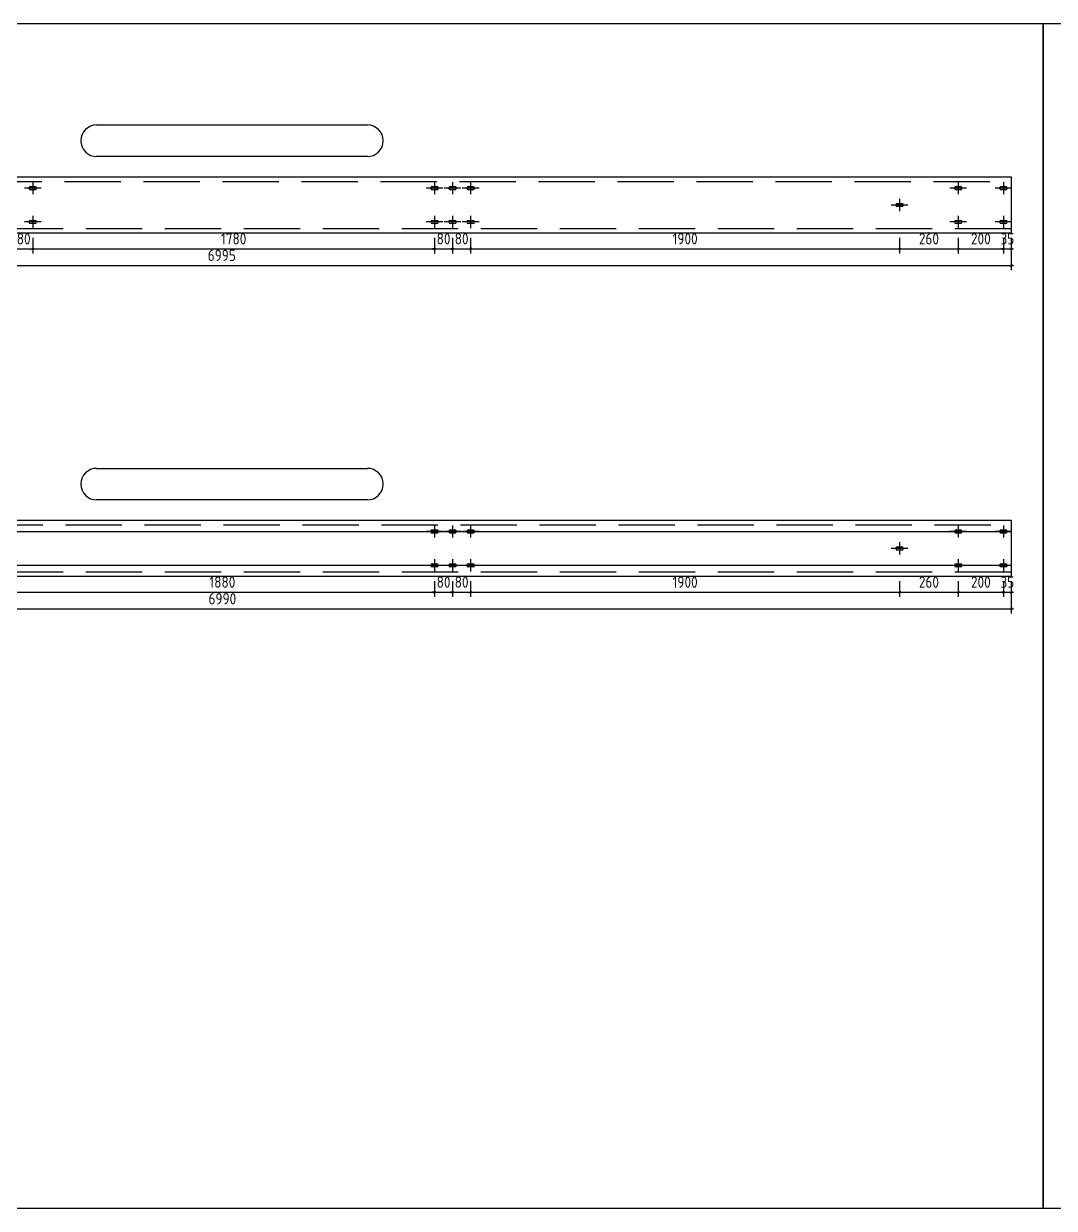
# Model space of a CAD drawing. Extents: x 102162 to 621267, y -39398 to 328893.
# Drawn here: x 379157 to 383723, y 91350 to 96600 of the extents above; entities that cross this region are included whole.
import ezdxf

# ---------------------------------------------------------------- set-up
doc = ezdxf.new("R2010")
doc.units = 0
doc.header["$LTSCALE"] = 1000
doc.header["$MEASUREMENT"] = 0
doc.linetypes.add('DASH', pattern=[0.35, 0.25, -0.1])
doc.styles.get("Standard").update_dxf_attribs({"font": 'gbenor.shx', "bigfont": 'gbcbig.shx'})
doc.dimstyles.get("Standard").update_dxf_attribs({"dimscale": 100, "dimtxt": 3.5, "dimasz": 1, "dimexe": 2.5, "dimexo": 3, "dimgap": 1.5, "dimtad": 1, "dimdec": 0, "dimzin": 0, "dimdsep": 46, "dimtxsty": 'Standard', "dimblk": 'ARCHTICK', "dimcen": 0.09, "dimadec": 0, "dimazin": 0, "dimtfac": 1, "dimtdec": 0, "dimtix": 1, "dimtmove": 2, "dimatfit": 3, "dimfxl": 1, "dimtolj": 1, "dimtzin": 0, "dimarcsym": 0})

# ---------------------------------------------------------------- blocks, each defined once
blk = doc.blocks.new('_ArchTick')
at = {"color": 0, "linetype": 'ByBlock', "const_width": 0.4}
blk.add_lwpolyline([(-0.5, -0.5), (0.5, 0.5)], dxfattribs=at)
blk = doc.blocks.new('*D9373')
at = {"color": 0, "lineweight": -2}
for p, q in [((379117.4, 95650.9), (379117.4, 95581.6)), ((379197.4, 95650.9), (379197.4, 95581.6)), ((379117.4, 95601.6), (379107.4, 95601.6)), ((379117.4, 95601.6), (379197.4, 95601.6)), ((379197.4, 95601.6), (379207.4, 95601.6))]:
    blk.add_line(p, q, dxfattribs=at)
at = {"layer": 'Defpoints', "color": 0}
for p in [(379117.4, 95670.9), (379197.4, 95670.9), (379197.4, 95601.6)]:
    blk.add_point(p, dxfattribs=at)
at = {"color": 0, "lineweight": -2, "xscale": 10, "yscale": 10, "zscale": 10}
blk.add_blockref('_ArchTick', (379117.4, 95601.6), dxfattribs=at)
at = {"color": 0, "lineweight": -2, "xscale": 10, "yscale": 10, "zscale": 10, "rotation": 180}
blk.add_blockref('_ArchTick', (379197.4, 95601.6), dxfattribs=at)
at = {"color": 0, "insert": (379157.4, 95646.6), "char_height": 50, "attachment_point": 5}
blk.add_mtext('\\A1;80', dxfattribs=at)
blk = doc.blocks.new('*D9374')
at = {"color": 0, "lineweight": -2}
for p, q in [((379197.4, 95650.9), (379197.4, 95581.6)), ((380977.4, 95650.9), (380977.4, 95581.6)), ((379187.4, 95601.6), (380987.4, 95601.6))]:
    blk.add_line(p, q, dxfattribs=at)
at = {"layer": 'Defpoints', "color": 0}
for p in [(379197.4, 95670.9), (380977.4, 95670.9), (380977.4, 95601.6)]:
    blk.add_point(p, dxfattribs=at)
at = {"color": 0, "lineweight": -2, "xscale": 10, "yscale": 10, "zscale": 10, "rotation": 180}
blk.add_blockref('_ArchTick', (379197.4, 95601.6), dxfattribs=at)
at = {"color": 0, "lineweight": -2, "xscale": 10, "yscale": 10, "zscale": 10}
blk.add_blockref('_ArchTick', (380977.4, 95601.6), dxfattribs=at)
at = {"color": 0, "insert": (380087.4, 95646.6), "char_height": 50, "attachment_point": 5}
blk.add_mtext('\\A1;1780', dxfattribs=at)
blk = doc.blocks.new('*D9375')
at = {"color": 0, "lineweight": -2}
for p, q in [((380977.4, 95650.9), (380977.4, 95581.6)), ((381057.4, 95650.9), (381057.4, 95581.6)), ((380977.4, 95601.6), (380967.4, 95601.6)), ((380977.4, 95601.6), (381057.4, 95601.6)), ((381057.4, 95601.6), (381067.4, 95601.6))]:
    blk.add_line(p, q, dxfattribs=at)
at = {"layer": 'Defpoints', "color": 0}
for p in [(380977.4, 95670.9), (381057.4, 95670.9), (381057.4, 95601.6)]:
    blk.add_point(p, dxfattribs=at)
at = {"color": 0, "lineweight": -2, "xscale": 10, "yscale": 10, "zscale": 10}
blk.add_blockref('_ArchTick', (380977.4, 95601.6), dxfattribs=at)
at = {"color": 0, "lineweight": -2, "xscale": 10, "yscale": 10, "zscale": 10, "rotation": 180}
blk.add_blockref('_ArchTick', (381057.4, 95601.6), dxfattribs=at)
at = {"color": 0, "insert": (381017.4, 95646.6), "char_height": 50, "attachment_point": 5}
blk.add_mtext('\\A1;80', dxfattribs=at)
blk = doc.blocks.new('*D9376')
at = {"color": 0, "lineweight": -2}
for p, q in [((381057.4, 95650.9), (381057.4, 95581.6)), ((381137.4, 95650.9), (381137.4, 95581.6)), ((381057.4, 95601.6), (381047.4, 95601.6)), ((381057.4, 95601.6), (381137.4, 95601.6)), ((381137.4, 95601.6), (381147.4, 95601.6))]:
    blk.add_line(p, q, dxfattribs=at)
at = {"layer": 'Defpoints', "color": 0}
for p in [(381057.4, 95670.9), (381137.4, 95670.9), (381137.4, 95601.6)]:
    blk.add_point(p, dxfattribs=at)
at = {"color": 0, "lineweight": -2, "xscale": 10, "yscale": 10, "zscale": 10}
blk.add_blockref('_ArchTick', (381057.4, 95601.6), dxfattribs=at)
at = {"color": 0, "lineweight": -2, "xscale": 10, "yscale": 10, "zscale": 10, "rotation": 180}
blk.add_blockref('_ArchTick', (381137.4, 95601.6), dxfattribs=at)
at = {"color": 0, "insert": (381097.4, 95646.6), "char_height": 50, "attachment_point": 5}
blk.add_mtext('\\A1;80', dxfattribs=at)
blk = doc.blocks.new('*D9377')
at = {"color": 0, "lineweight": -2}
for p, q in [((381137.4, 95650.9), (381137.4, 95581.6)), ((383037.4, 95650.9), (383037.4, 95581.6)), ((381127.4, 95601.6), (383047.4, 95601.6))]:
    blk.add_line(p, q, dxfattribs=at)
at = {"layer": 'Defpoints', "color": 0}
for p in [(381137.4, 95670.9), (383037.4, 95670.9), (383037.4, 95601.6)]:
    blk.add_point(p, dxfattribs=at)
at = {"color": 0, "lineweight": -2, "xscale": 10, "yscale": 10, "zscale": 10, "rotation": 180}
blk.add_blockref('_ArchTick', (381137.4, 95601.6), dxfattribs=at)
at = {"color": 0, "lineweight": -2, "xscale": 10, "yscale": 10, "zscale": 10}
blk.add_blockref('_ArchTick', (383037.4, 95601.6), dxfattribs=at)
at = {"color": 0, "insert": (382087.4, 95646.6), "char_height": 50, "attachment_point": 5}
blk.add_mtext('\\A1;1900', dxfattribs=at)
blk = doc.blocks.new('*D9378')
at = {"color": 0, "lineweight": -2}
for p, q in [((383297.4, 95650.9), (383297.4, 95581.6)), ((383497.4, 95650.9), (383497.4, 95581.6)), ((383287.4, 95601.6), (383507.4, 95601.6))]:
    blk.add_line(p, q, dxfattribs=at)
at = {"layer": 'Defpoints', "color": 0}
for p in [(383297.4, 95670.9), (383497.4, 95670.9), (383497.4, 95601.6)]:
    blk.add_point(p, dxfattribs=at)
at = {"color": 0, "lineweight": -2, "xscale": 10, "yscale": 10, "zscale": 10, "rotation": 180}
blk.add_blockref('_ArchTick', (383297.4, 95601.6), dxfattribs=at)
at = {"color": 0, "lineweight": -2, "xscale": 10, "yscale": 10, "zscale": 10}
blk.add_blockref('_ArchTick', (383497.4, 95601.6), dxfattribs=at)
at = {"color": 0, "insert": (383397.4, 95646.6), "char_height": 50, "attachment_point": 5}
blk.add_mtext('\\A1;200', dxfattribs=at)
blk = doc.blocks.new('*D9507')
at = {"color": 0, "lineweight": -2}
for p, q in [((383497.4, 95650.9), (383497.4, 95581.6)), ((383532.4, 95650.9), (383532.4, 95581.6)), ((383497.4, 95601.6), (383487.4, 95601.6)), ((383497.4, 95601.6), (383532.4, 95601.6)), ((383532.4, 95601.6), (383542.4, 95601.6))]:
    blk.add_line(p, q, dxfattribs=at)
at = {"layer": 'Defpoints', "color": 0}
for p in [(383497.4, 95670.9), (383532.4, 95670.9), (383532.4, 95601.6)]:
    blk.add_point(p, dxfattribs=at)
at = {"color": 0, "lineweight": -2, "xscale": 10, "yscale": 10, "zscale": 10}
blk.add_blockref('_ArchTick', (383497.4, 95601.6), dxfattribs=at)
at = {"color": 0, "lineweight": -2, "xscale": 10, "yscale": 10, "zscale": 10, "rotation": 180}
blk.add_blockref('_ArchTick', (383532.4, 95601.6), dxfattribs=at)
at = {"color": 0, "insert": (383514.9, 95646.6), "char_height": 50, "attachment_point": 5}
blk.add_mtext('\\A1;35', dxfattribs=at)
blk = doc.blocks.new('*D9512')
at = {"color": 0, "lineweight": -2}
for p, q in [((376537.4, 95650.9), (376537.4, 95508.1)), ((383532.4, 95650.9), (383532.4, 95508.1)), ((376527.4, 95528.1), (383542.4, 95528.1))]:
    blk.add_line(p, q, dxfattribs=at)
at = {"layer": 'Defpoints', "color": 0}
for p in [(376537.4, 95670.9), (383532.4, 95670.9), (383532.4, 95528.1)]:
    blk.add_point(p, dxfattribs=at)
at = {"color": 0, "lineweight": -2, "xscale": 10, "yscale": 10, "zscale": 10, "rotation": 180}
blk.add_blockref('_ArchTick', (376537.4, 95528.1), dxfattribs=at)
at = {"color": 0, "lineweight": -2, "xscale": 10, "yscale": 10, "zscale": 10}
blk.add_blockref('_ArchTick', (383532.4, 95528.1), dxfattribs=at)
at = {"color": 0, "insert": (380034.9, 95573.1), "char_height": 50, "attachment_point": 5}
blk.add_mtext('\\A1;6995', dxfattribs=at)
blk = doc.blocks.new('*D9381')
at = {"color": 0, "lineweight": -2}
for p, q in [((383037.4, 95650.9), (383037.4, 95581.6)), ((383297.4, 95650.9), (383297.4, 95581.6)), ((383027.4, 95601.6), (383307.4, 95601.6))]:
    blk.add_line(p, q, dxfattribs=at)
at = {"layer": 'Defpoints', "color": 0}
for p in [(383037.4, 95670.9), (383297.4, 95670.9), (383297.4, 95601.6)]:
    blk.add_point(p, dxfattribs=at)
at = {"color": 0, "lineweight": -2, "xscale": 10, "yscale": 10, "zscale": 10, "rotation": 180}
blk.add_blockref('_ArchTick', (383037.4, 95601.6), dxfattribs=at)
at = {"color": 0, "lineweight": -2, "xscale": 10, "yscale": 10, "zscale": 10}
blk.add_blockref('_ArchTick', (383297.4, 95601.6), dxfattribs=at)
at = {"color": 0, "insert": (383167.4, 95646.6), "char_height": 50, "attachment_point": 5}
blk.add_mtext('\\A1;260', dxfattribs=at)
blk = doc.blocks.new('*D9386')
at = {"color": 0, "lineweight": -2}
for p, q in [((379097.4, 94129.2), (379097.4, 94059.9)), ((380977.4, 94129.2), (380977.4, 94059.9)), ((379087.4, 94079.9), (380987.4, 94079.9))]:
    blk.add_line(p, q, dxfattribs=at)
at = {"layer": 'Defpoints', "color": 0}
for p in [(379097.4, 94149.2), (380977.4, 94149.2), (380977.4, 94079.9)]:
    blk.add_point(p, dxfattribs=at)
at = {"color": 0, "lineweight": -2, "xscale": 10, "yscale": 10, "zscale": 10, "rotation": 180}
blk.add_blockref('_ArchTick', (379097.4, 94079.9), dxfattribs=at)
at = {"color": 0, "lineweight": -2, "xscale": 10, "yscale": 10, "zscale": 10}
blk.add_blockref('_ArchTick', (380977.4, 94079.9), dxfattribs=at)
at = {"color": 0, "insert": (380037.4, 94124.9), "char_height": 50, "attachment_point": 5}
blk.add_mtext('\\A1;1880', dxfattribs=at)
blk = doc.blocks.new('*D9387')
at = {"color": 0, "lineweight": -2}
for p, q in [((380977.4, 94129.2), (380977.4, 94059.9)), ((381057.4, 94129.2), (381057.4, 94059.9)), ((380977.4, 94079.9), (380967.4, 94079.9)), ((380977.4, 94079.9), (381057.4, 94079.9)), ((381057.4, 94079.9), (381067.4, 94079.9))]:
    blk.add_line(p, q, dxfattribs=at)
at = {"layer": 'Defpoints', "color": 0}
for p in [(380977.4, 94149.2), (381057.4, 94149.2), (381057.4, 94079.9)]:
    blk.add_point(p, dxfattribs=at)
at = {"color": 0, "lineweight": -2, "xscale": 10, "yscale": 10, "zscale": 10}
blk.add_blockref('_ArchTick', (380977.4, 94079.9), dxfattribs=at)
at = {"color": 0, "lineweight": -2, "xscale": 10, "yscale": 10, "zscale": 10, "rotation": 180}
blk.add_blockref('_ArchTick', (381057.4, 94079.9), dxfattribs=at)
at = {"color": 0, "insert": (381017.4, 94124.9), "char_height": 50, "attachment_point": 5}
blk.add_mtext('\\A1;80', dxfattribs=at)
blk = doc.blocks.new('*D9388')
at = {"color": 0, "lineweight": -2}
for p, q in [((381057.4, 94129.2), (381057.4, 94059.9)), ((381137.4, 94129.2), (381137.4, 94059.9)), ((381057.4, 94079.9), (381047.4, 94079.9)), ((381057.4, 94079.9), (381137.4, 94079.9)), ((381137.4, 94079.9), (381147.4, 94079.9))]:
    blk.add_line(p, q, dxfattribs=at)
at = {"layer": 'Defpoints', "color": 0}
for p in [(381057.4, 94149.2), (381137.4, 94149.2), (381137.4, 94079.9)]:
    blk.add_point(p, dxfattribs=at)
at = {"color": 0, "lineweight": -2, "xscale": 10, "yscale": 10, "zscale": 10}
blk.add_blockref('_ArchTick', (381057.4, 94079.9), dxfattribs=at)
at = {"color": 0, "lineweight": -2, "xscale": 10, "yscale": 10, "zscale": 10, "rotation": 180}
blk.add_blockref('_ArchTick', (381137.4, 94079.9), dxfattribs=at)
at = {"color": 0, "insert": (381097.4, 94124.9), "char_height": 50, "attachment_point": 5}
blk.add_mtext('\\A1;80', dxfattribs=at)
blk = doc.blocks.new('*D9389')
at = {"color": 0, "lineweight": -2}
for p, q in [((381137.4, 94129.2), (381137.4, 94059.9)), ((383037.4, 94129.2), (383037.4, 94059.9)), ((381127.4, 94079.9), (383047.4, 94079.9))]:
    blk.add_line(p, q, dxfattribs=at)
at = {"layer": 'Defpoints', "color": 0}
for p in [(381137.4, 94149.2), (383037.4, 94149.2), (383037.4, 94079.9)]:
    blk.add_point(p, dxfattribs=at)
at = {"color": 0, "lineweight": -2, "xscale": 10, "yscale": 10, "zscale": 10, "rotation": 180}
blk.add_blockref('_ArchTick', (381137.4, 94079.9), dxfattribs=at)
at = {"color": 0, "lineweight": -2, "xscale": 10, "yscale": 10, "zscale": 10}
blk.add_blockref('_ArchTick', (383037.4, 94079.9), dxfattribs=at)
at = {"color": 0, "insert": (382087.4, 94124.9), "char_height": 50, "attachment_point": 5}
blk.add_mtext('\\A1;1900', dxfattribs=at)
blk = doc.blocks.new('*D9390')
at = {"color": 0, "lineweight": -2}
for p, q in [((383297.4, 94129.2), (383297.4, 94059.9)), ((383497.4, 94129.2), (383497.4, 94059.9)), ((383287.4, 94079.9), (383507.4, 94079.9))]:
    blk.add_line(p, q, dxfattribs=at)
at = {"layer": 'Defpoints', "color": 0}
for p in [(383297.4, 94149.2), (383497.4, 94149.2), (383497.4, 94079.9)]:
    blk.add_point(p, dxfattribs=at)
at = {"color": 0, "lineweight": -2, "xscale": 10, "yscale": 10, "zscale": 10, "rotation": 180}
blk.add_blockref('_ArchTick', (383297.4, 94079.9), dxfattribs=at)
at = {"color": 0, "lineweight": -2, "xscale": 10, "yscale": 10, "zscale": 10}
blk.add_blockref('_ArchTick', (383497.4, 94079.9), dxfattribs=at)
at = {"color": 0, "insert": (383397.4, 94124.9), "char_height": 50, "attachment_point": 5}
blk.add_mtext('\\A1;200', dxfattribs=at)
blk = doc.blocks.new('*D9513')
at = {"color": 0, "lineweight": -2}
for p, q in [((383497.4, 94129.2), (383497.4, 94059.9)), ((383532.4, 94129.2), (383532.4, 94059.9)), ((383497.4, 94079.9), (383487.4, 94079.9)), ((383497.4, 94079.9), (383532.4, 94079.9)), ((383532.4, 94079.9), (383542.4, 94079.9))]:
    blk.add_line(p, q, dxfattribs=at)
at = {"layer": 'Defpoints', "color": 0}
for p in [(383497.4, 94149.2), (383532.4, 94149.2), (383532.4, 94079.9)]:
    blk.add_point(p, dxfattribs=at)
at = {"color": 0, "lineweight": -2, "xscale": 10, "yscale": 10, "zscale": 10}
blk.add_blockref('_ArchTick', (383497.4, 94079.9), dxfattribs=at)
at = {"color": 0, "lineweight": -2, "xscale": 10, "yscale": 10, "zscale": 10, "rotation": 180}
blk.add_blockref('_ArchTick', (383532.4, 94079.9), dxfattribs=at)
at = {"color": 0, "insert": (383514.9, 94124.9), "char_height": 50, "attachment_point": 5}
blk.add_mtext('\\A1;35', dxfattribs=at)
blk = doc.blocks.new('*D9514')
at = {"color": 0, "lineweight": -2}
for p, q in [((376542.4, 94129.2), (376542.4, 93986.3)), ((383532.4, 94129.2), (383532.4, 93986.3)), ((376532.4, 94006.3), (383542.4, 94006.3))]:
    blk.add_line(p, q, dxfattribs=at)
at = {"layer": 'Defpoints', "color": 0}
for p in [(376542.4, 94149.2), (383532.4, 94149.2), (383532.4, 94006.3)]:
    blk.add_point(p, dxfattribs=at)
at = {"color": 0, "lineweight": -2, "xscale": 10, "yscale": 10, "zscale": 10, "rotation": 180}
blk.add_blockref('_ArchTick', (376542.4, 94006.3), dxfattribs=at)
at = {"color": 0, "lineweight": -2, "xscale": 10, "yscale": 10, "zscale": 10}
blk.add_blockref('_ArchTick', (383532.4, 94006.3), dxfattribs=at)
at = {"color": 0, "insert": (380037.4, 94051.3), "char_height": 50, "attachment_point": 5}
blk.add_mtext('\\A1;6990', dxfattribs=at)
blk = doc.blocks.new('*D9392')
at = {"color": 0, "lineweight": -2}
for p, q in [((383037.4, 94129.2), (383037.4, 94059.9)), ((383297.4, 94129.2), (383297.4, 94059.9)), ((383027.4, 94079.9), (383307.4, 94079.9))]:
    blk.add_line(p, q, dxfattribs=at)
at = {"layer": 'Defpoints', "color": 0}
for p in [(383037.4, 94149.2), (383297.4, 94149.2), (383297.4, 94079.9)]:
    blk.add_point(p, dxfattribs=at)
at = {"color": 0, "lineweight": -2, "xscale": 10, "yscale": 10, "zscale": 10, "rotation": 180}
blk.add_blockref('_ArchTick', (383037.4, 94079.9), dxfattribs=at)
at = {"color": 0, "lineweight": -2, "xscale": 10, "yscale": 10, "zscale": 10}
blk.add_blockref('_ArchTick', (383297.4, 94079.9), dxfattribs=at)
at = {"color": 0, "insert": (383167.4, 94124.9), "char_height": 50, "attachment_point": 5}
blk.add_mtext('\\A1;260', dxfattribs=at)

msp = doc.modelspace()

# ---------------------------------------------------------------- linework, layer by layer
for p, q in [((379480.3, 96150.8), (380680.3, 96150.8)), ((380680.3, 96010.8), (379480.3, 96010.8)), ((376537.4, 95920.9), (383532.4, 95920.9)), ((383532.4, 95920.9), (383532.4, 95670.9)), ((379234.4, 95870.9), (379160.4, 95870.9)), ((379187.4, 95877.9), (379207.4, 95877.9)), ((379197.4, 95870.9), (379187.4, 95870.9)), ((379197.4, 95897.9), (379197.4, 95843.9)), ((381014.4, 95870.9), (380940.4, 95870.9)), ((380967.4, 95877.9), (380987.4, 95877.9)), ((380977.4, 95870.9), (380967.4, 95870.9)), ((380977.4, 95897.9), (380977.4, 95843.9)), ((381094.4, 95870.9), (381020.4, 95870.9)), ((381047.4, 95877.9), (381067.4, 95877.9)), ((381057.4, 95870.9), (381047.4, 95870.9)), ((381057.4, 95897.9), (381057.4, 95843.9)), ((381174.4, 95870.9), (381100.4, 95870.9)), ((381127.4, 95877.9), (381147.4, 95877.9)), ((381137.4, 95870.9), (381127.4, 95870.9)), ((381137.4, 95897.9), (381137.4, 95843.9)), ((383334.4, 95870.9), (383260.4, 95870.9)), ((383287.4, 95877.9), (383307.4, 95877.9)), ((383297.4, 95870.9), (383287.4, 95870.9)), ((383297.4, 95897.9), (383297.4, 95843.9)), ((383534.4, 95870.9), (383460.4, 95870.9)), ((383487.4, 95877.9), (383507.4, 95877.9)), ((383497.4, 95870.9), (383487.4, 95870.9)), ((383497.4, 95897.9), (383497.4, 95843.9)), ((379207.4, 95863.9), (379187.4, 95863.9)), ((380987.4, 95863.9), (380967.4, 95863.9)), ((381067.4, 95863.9), (381047.4, 95863.9)), ((381147.4, 95863.9), (381127.4, 95863.9)), ((383037.4, 95822.9), (383037.4, 95768.9)), ((383307.4, 95863.9), (383287.4, 95863.9)), ((383507.4, 95863.9), (383487.4, 95863.9)), ((383074.4, 95795.9), (383000.4, 95795.9)), ((383027.4, 95802.9), (383047.4, 95802.9)), ((383037.4, 95795.9), (383027.4, 95795.9)), ((383047.4, 95788.9), (383027.4, 95788.9)), ((379234.4, 95720.9), (379160.4, 95720.9)), ((379187.4, 95727.9), (379207.4, 95727.9)), ((379197.4, 95720.9), (379187.4, 95720.9)), ((379207.4, 95713.9), (379187.4, 95713.9)), ((379197.4, 95747.9), (379197.4, 95693.9)), ((381014.4, 95720.9), (380940.4, 95720.9)), ((380967.4, 95727.9), (380987.4, 95727.9)), ((380977.4, 95720.9), (380967.4, 95720.9)), ((380987.4, 95713.9), (380967.4, 95713.9)), ((380977.4, 95747.9), (380977.4, 95693.9)), ((381094.4, 95720.9), (381020.4, 95720.9)), ((381047.4, 95727.9), (381067.4, 95727.9)), ((381057.4, 95720.9), (381047.4, 95720.9)), ((381067.4, 95713.9), (381047.4, 95713.9)), ((381057.4, 95747.9), (381057.4, 95693.9)), ((381174.4, 95720.9), (381100.4, 95720.9)), ((381127.4, 95727.9), (381147.4, 95727.9)), ((381137.4, 95720.9), (381127.4, 95720.9)), ((381147.4, 95713.9), (381127.4, 95713.9)), ((381137.4, 95747.9), (381137.4, 95693.9)), ((383334.4, 95720.9), (383260.4, 95720.9)), ((383287.4, 95727.9), (383307.4, 95727.9)), ((383297.4, 95720.9), (383287.4, 95720.9)), ((383307.4, 95713.9), (383287.4, 95713.9)), ((383297.4, 95747.9), (383297.4, 95693.9)), ((383534.4, 95720.9), (383460.4, 95720.9)), ((383487.4, 95727.9), (383507.4, 95727.9)), ((383497.4, 95720.9), (383487.4, 95720.9)), ((383507.4, 95713.9), (383487.4, 95713.9)), ((383497.4, 95747.9), (383497.4, 95693.9)), ((383532.4, 95670.9), (376537.4, 95670.9)), ((379480.3, 94629.1), (380680.3, 94629.1)), ((380680.3, 94489.1), (379480.3, 94489.1)), ((376542.4, 94399.2), (383532.4, 94399.2)), ((383532.4, 94399.2), (383532.4, 94149.2)), ((376542.4, 94349.2), (383532.4, 94349.2)), ((381014.4, 94349.2), (380940.4, 94349.2)), ((380967.4, 94356.2), (380987.4, 94356.2)), ((380977.4, 94349.2), (380967.4, 94349.2)), ((380977.4, 94376.2), (380977.4, 94322.2)), ((381094.4, 94349.2), (381020.4, 94349.2)), ((381047.4, 94356.2), (381067.4, 94356.2)), ((381057.4, 94349.2), (381047.4, 94349.2)), ((381057.4, 94376.2), (381057.4, 94322.2)), ((381174.4, 94349.2), (381100.4, 94349.2)), ((381127.4, 94356.2), (381147.4, 94356.2)), ((381137.4, 94349.2), (381127.4, 94349.2)), ((381137.4, 94376.2), (381137.4, 94322.2)), ((383334.4, 94349.2), (383260.4, 94349.2)), ((383287.4, 94356.2), (383307.4, 94356.2)), ((383297.4, 94349.2), (383287.4, 94349.2)), ((383297.4, 94376.2), (383297.4, 94322.2)), ((383534.4, 94349.2), (383460.4, 94349.2)), ((383487.4, 94356.2), (383507.4, 94356.2)), ((383497.4, 94349.2), (383487.4, 94349.2)), ((383497.4, 94376.2), (383497.4, 94322.2)), ((380987.4, 94342.2), (380967.4, 94342.2)), ((381067.4, 94342.2), (381047.4, 94342.2)), ((381147.4, 94342.2), (381127.4, 94342.2)), ((383037.4, 94301.2), (383037.4, 94247.2)), ((383307.4, 94342.2), (383287.4, 94342.2)), ((383507.4, 94342.2), (383487.4, 94342.2)), ((383074.4, 94274.2), (383000.4, 94274.2)), ((383027.4, 94281.2), (383047.4, 94281.2)), ((383037.4, 94274.2), (383027.4, 94274.2)), ((383047.4, 94267.2), (383027.4, 94267.2)), ((383532.4, 94199.2), (376542.4, 94199.2)), ((381014.4, 94199.2), (380940.4, 94199.2)), ((380967.4, 94206.2), (380987.4, 94206.2)), ((380977.4, 94199.2), (380967.4, 94199.2)), ((380987.4, 94192.2), (380967.4, 94192.2)), ((380977.4, 94226.2), (380977.4, 94172.2)), ((381094.4, 94199.2), (381020.4, 94199.2)), ((381047.4, 94206.2), (381067.4, 94206.2)), ((381057.4, 94199.2), (381047.4, 94199.2)), ((381067.4, 94192.2), (381047.4, 94192.2)), ((381057.4, 94226.2), (381057.4, 94172.2)), ((381174.4, 94199.2), (381100.4, 94199.2)), ((381127.4, 94206.2), (381147.4, 94206.2)), ((381137.4, 94199.2), (381127.4, 94199.2)), ((381147.4, 94192.2), (381127.4, 94192.2)), ((381137.4, 94226.2), (381137.4, 94172.2)), ((383334.4, 94199.2), (383260.4, 94199.2)), ((383287.4, 94206.2), (383307.4, 94206.2)), ((383297.4, 94199.2), (383287.4, 94199.2)), ((383307.4, 94192.2), (383287.4, 94192.2)), ((383297.4, 94226.2), (383297.4, 94172.2)), ((383534.4, 94199.2), (383460.4, 94199.2)), ((383487.4, 94206.2), (383507.4, 94206.2)), ((383497.4, 94199.2), (383487.4, 94199.2)), ((383507.4, 94192.2), (383487.4, 94192.2)), ((383497.4, 94226.2), (383497.4, 94172.2)), ((383532.4, 94149.2), (376542.4, 94149.2))]:
    msp.add_line(p, q)
at = {"linetype": 'DASH'}
for p, q in [((376537.4, 95900.9), (383532.4, 95900.9)), ((383532.4, 95690.9), (376537.4, 95690.9)), ((376542.4, 94379.2), (383532.4, 94379.2)), ((383532.4, 94169.2), (376542.4, 94169.2))]:
    msp.add_line(p, q, dxfattribs=at)
for points in [[(383673.4, 96599.7), (376248.4, 96599.7), (376248.4, 91349.7), (383673.4, 91349.7)], [(391098.4, 96599.7), (383673.4, 96599.7), (383673.4, 91349.7), (391098.4, 91349.7)]]:
    msp.add_lwpolyline(points, close=True)
for centre, radius, start, end in [((379480.3, 96080.8), 70, 90, 270), ((380680.3, 96080.8), 70, 270, 90), ((379187.4, 95870.9), 7, 90, 270), ((379207.4, 95870.9), 7, 270, 90), ((380967.4, 95870.9), 7, 90, 270), ((380987.4, 95870.9), 7, 270, 90), ((381047.4, 95870.9), 7, 90, 270), ((381067.4, 95870.9), 7, 270, 90), ((381127.4, 95870.9), 7, 90, 270), ((381147.4, 95870.9), 7, 270, 90), ((383287.4, 95870.9), 7, 90, 270), ((383307.4, 95870.9), 7, 270, 90), ((383487.4, 95870.9), 7, 90, 270), ((383507.4, 95870.9), 7, 270, 90), ((383027.4, 95795.9), 7, 90, 270), ((383047.4, 95795.9), 7, 270, 90), ((379187.4, 95720.9), 7, 90, 270), ((379207.4, 95720.9), 7, 270, 90), ((380967.4, 95720.9), 7, 90, 270), ((380987.4, 95720.9), 7, 270, 90), ((381047.4, 95720.9), 7, 90, 270), ((381067.4, 95720.9), 7, 270, 90), ((381127.4, 95720.9), 7, 90, 270), ((381147.4, 95720.9), 7, 270, 90), ((383287.4, 95720.9), 7, 90, 270), ((383307.4, 95720.9), 7, 270, 90), ((383487.4, 95720.9), 7, 90, 270), ((383507.4, 95720.9), 7, 270, 90), ((379480.3, 94559.1), 70, 90, 270), ((380680.3, 94559.1), 70, 270, 90), ((380967.4, 94349.2), 7, 90, 270), ((380987.4, 94349.2), 7, 270, 90), ((381047.4, 94349.2), 7, 90, 270), ((381067.4, 94349.2), 7, 270, 90), ((381127.4, 94349.2), 7, 90, 270), ((381147.4, 94349.2), 7, 270, 90), ((383287.4, 94349.2), 7, 90, 270), ((383307.4, 94349.2), 7, 270, 90), ((383487.4, 94349.2), 7, 90, 270), ((383507.4, 94349.2), 7, 270, 90), ((383027.4, 94274.2), 7, 90, 270), ((383047.4, 94274.2), 7, 270, 90), ((380967.4, 94199.2), 7, 90, 270), ((380987.4, 94199.2), 7, 270, 90), ((381047.4, 94199.2), 7, 90, 270), ((381067.4, 94199.2), 7, 270, 90), ((381127.4, 94199.2), 7, 90, 270), ((381147.4, 94199.2), 7, 270, 90), ((383287.4, 94199.2), 7, 90, 270), ((383307.4, 94199.2), 7, 270, 90), ((383487.4, 94199.2), 7, 90, 270), ((383507.4, 94199.2), 7, 270, 90)]:
    msp.add_arc(centre, radius, start, end)

# ---------------------------------------------------------------- dimensions: what is measured, and where the dimension line sits
at = {"color": 4}
for p1, p2, picture, middle in [((376537.4, 95670.9), (383532.4, 95670.9), '*D9512', (380034.9, 95573.1)), ((376542.4, 94149.2), (383532.4, 94149.2), '*D9514', (380037.4, 94051.3))]:
    dim = msp.add_aligned_dim(p1=p1, p2=p2, distance=-142.9, dimstyle='Standard', override={"dimtxt": 0.5, "dimasz": 0.1, "dimexe": 0.2, "dimexo": 0.2, "dimgap": 0.2, "dimdle": 0.1}, dxfattribs=at)
    dim.commit()
    dim.dimension.update_dxf_attribs({"geometry": picture, "text_midpoint": middle})
for base, p1, p2, picture, middle in [((379197.4, 95601.6), (379117.4, 95670.9), (379197.4, 95670.9), '*D9373', (379157.4, 95646.6)), ((380977.4, 95601.6), (379197.4, 95670.9), (380977.4, 95670.9), '*D9374', (380087.4, 95646.6)), ((381057.4, 95601.6), (380977.4, 95670.9), (381057.4, 95670.9), '*D9375', (381017.4, 95646.6)), ((381137.4, 95601.6), (381057.4, 95670.9), (381137.4, 95670.9), '*D9376', (381097.4, 95646.6)), ((383037.4, 95601.6), (381137.4, 95670.9), (383037.4, 95670.9), '*D9377', (382087.4, 95646.6)), ((383297.4, 95601.6), (383037.4, 95670.9), (383297.4, 95670.9), '*D9381', (383167.4, 95646.6)), ((383497.4, 95601.6), (383297.4, 95670.9), (383497.4, 95670.9), '*D9378', (383397.4, 95646.6)), ((383532.4, 95601.6), (383497.4, 95670.9), (383532.4, 95670.9), '*D9507', (383514.9, 95646.6)), ((380977.4, 94079.9), (379097.4, 94149.2), (380977.4, 94149.2), '*D9386', (380037.4, 94124.9)), ((381057.4, 94079.9), (380977.4, 94149.2), (381057.4, 94149.2), '*D9387', (381017.4, 94124.9)), ((381137.4, 94079.9), (381057.4, 94149.2), (381137.4, 94149.2), '*D9388', (381097.4, 94124.9)), ((383037.4, 94079.9), (381137.4, 94149.2), (383037.4, 94149.2), '*D9389', (382087.4, 94124.9)), ((383297.4, 94079.9), (383037.4, 94149.2), (383297.4, 94149.2), '*D9392', (383167.4, 94124.9)), ((383497.4, 94079.9), (383297.4, 94149.2), (383497.4, 94149.2), '*D9390', (383397.4, 94124.9)), ((383532.4, 94079.9), (383497.4, 94149.2), (383532.4, 94149.2), '*D9513', (383514.9, 94124.9))]:
    dim = msp.add_linear_dim(base=base, p1=p1, p2=p2, dimstyle='Standard', override={"dimtxt": 0.5, "dimasz": 0.1, "dimexe": 0.2, "dimexo": 0.2, "dimgap": 0.2, "dimdle": 0.1}, dxfattribs=at)
    dim.commit()
    dim.dimension.update_dxf_attribs({"geometry": picture, "text_midpoint": middle})

doc.saveas('drawing.dxf')
